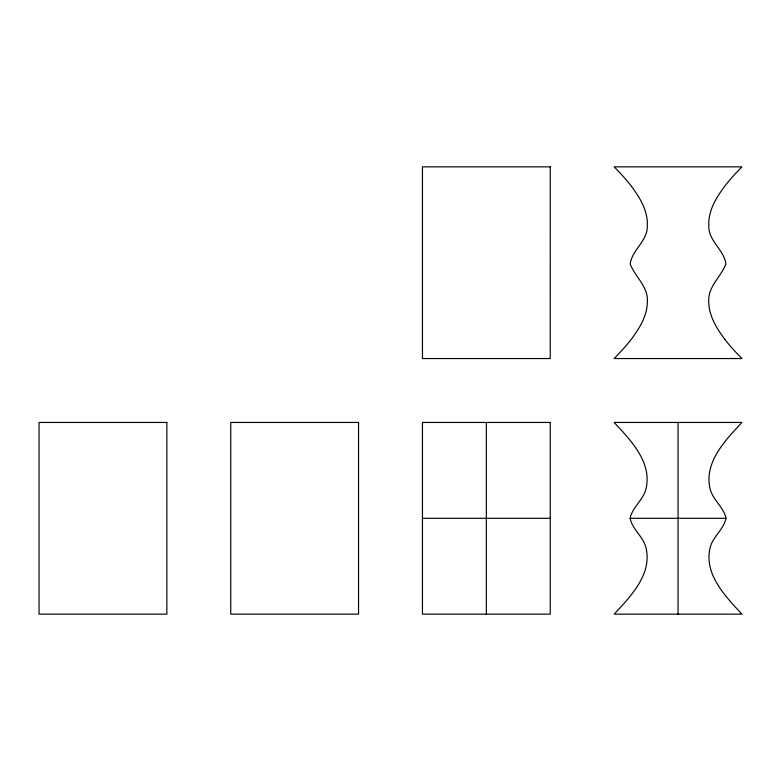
<?xml version="1.0" encoding="UTF-8"?>
<svg xmlns="http://www.w3.org/2000/svg" width="781" height="781" viewBox="0 0 781 781"><rect width="100%" height="100%" fill="white"/><g stroke="black" fill="none" stroke-linecap="round" stroke-linejoin="round"><path stroke-width="1.17" d="M630.121 518.301C632.356 506.957 643.642 499.811 646.102 488.35C652.096 462.108 630.482 439.967 614.149 422.453L741.95 422.453C725.617 439.967 704.003 462.108 709.997 488.35C712.457 499.811 723.743 506.957 725.979 518.301C723.743 529.645 712.457 536.781 709.997 548.252C704.003 574.484 725.617 596.635 741.95 614.149L614.149 614.149C630.482 596.635 652.096 574.484 646.102 548.252C643.642 536.781 632.356 529.645 630.121 518.301L725.979 518.301M724.592 186.415C716.118 197.71 708.123 210.938 708.787 225.572C708.094 240.968 724.377 249.92 725.861 264.105C721.019 276.806 707.957 286.471 708.728 301.349C708.718 315.436 716.392 328.049 724.583 338.974M422.453 518.301L550.254 518.301M619.518 172.376L614.149 166.851L741.94 166.851L736.59 172.376A182.695 182.695 0 0 0 724.563 186.395M631.507 186.415C639.981 197.71 647.976 210.938 647.312 225.572C648.005 240.968 631.722 249.92 630.238 264.105C635.08 276.806 648.142 286.471 647.371 301.349C647.381 315.436 639.707 328.049 631.517 338.974A182.598 182.598 0 0 1 619.499 352.992L614.149 358.547L741.94 358.547L736.581 353.012A182.598 182.598 0 0 1 724.553 338.993M678.054 422.453L678.054 614.149M486.348 422.453L486.348 614.149M619.489 172.396A182.695 182.695 0 0 1 631.536 186.395M550.244 166.851L422.453 166.851L422.453 358.547L550.244 358.547L550.254 166.851M166.851 422.453L39.05 422.453L39.05 614.149L166.851 614.149L166.851 422.453M358.547 422.453L230.746 422.453L230.746 614.149L358.547 614.149L358.547 422.453M550.254 422.453L422.453 422.453L422.453 614.149L550.254 614.149L550.254 422.453"/></g></svg>
